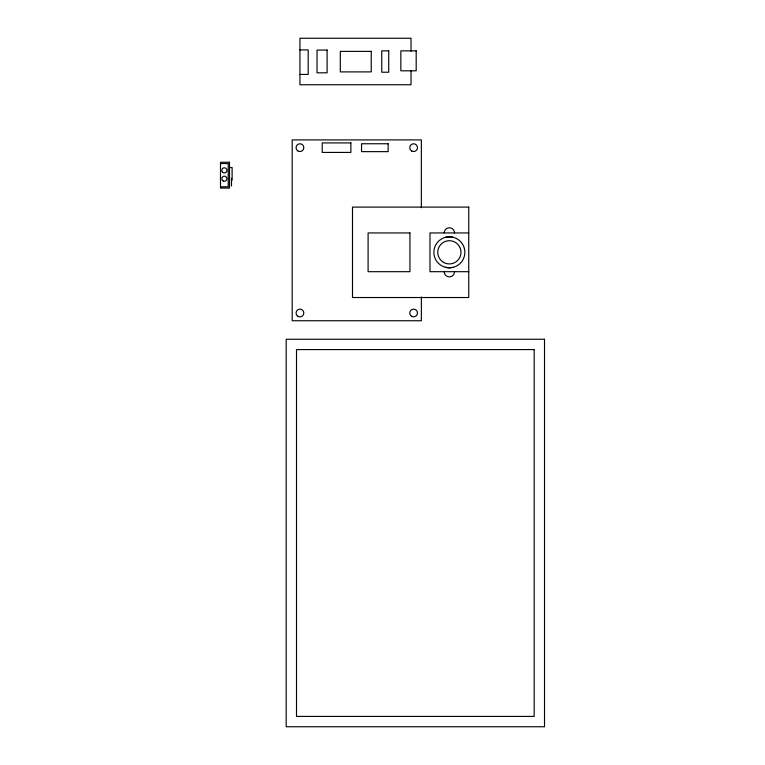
<?xml version="1.0" encoding="UTF-8"?>
<svg xmlns="http://www.w3.org/2000/svg" width="765" height="765" viewBox="0 0 765 765"><rect width="100%" height="100%" fill="white"/><g stroke="black" fill="none" stroke-linecap="round" stroke-linejoin="round"><path stroke-width="1.15" d="M445.354 237.341A15.501 15.501 0 0 1 464.336 256.323A15.501 15.501 0 0 1 438.402 263.275A15.501 15.501 0 0 1 445.354 237.341L449.371 236.815L453.377 237.341M453.377 267.291L449.371 267.817L445.354 267.291M299.937 49.916L308.19 49.916L308.19 74.434L299.937 74.434M220.483 163.547L228.228 163.547L228.228 186.803L220.483 186.803M229.519 167.535L232.111 167.535L232.111 180.234M468.744 232.942L429.987 232.942L429.987 271.69L468.744 271.69M421.362 207.726L421.362 139.909L292.192 139.909L292.192 320.745L421.362 320.745L421.362 296.954M411.025 51.37L411.025 38.25L299.937 38.25L299.937 84.752L411.025 84.752L411.025 70.447M231.499 178.264L231.499 186.019M454.534 271.69A5.164 5.164 0 0 1 449.371 276.853A5.164 5.164 0 0 1 444.197 271.69M444.197 232.942A5.164 5.164 0 0 1 449.371 227.769A5.164 5.164 0 0 1 454.534 232.942M327.095 50.069L317.035 50.069L317.035 72.818L327.095 72.818L327.095 50.069M388.725 50.844L381.745 50.844L381.745 72.226L388.725 72.226L388.725 50.844M416.189 50.853L400.85 50.853L400.85 70.801L416.189 70.801L416.189 50.853M371.226 51.37L340.31 51.37L340.31 71.9L371.226 71.9L371.226 51.37M350.867 142.921L322.208 142.921L322.208 152.417L350.867 152.417L350.867 142.921M388.142 143.753L361.549 143.753L361.549 151.642L388.142 151.642L388.142 143.753M229.519 162.257L220.483 162.257L220.483 188.094L229.519 188.094L229.519 162.257M468.744 207.105L352.493 207.105L352.493 297.528L468.744 297.528L468.744 207.105M409.935 232.942L368.099 232.942L368.099 271.69L409.935 271.69L409.935 232.942M544.517 339.249L286.186 339.249L286.186 726.75L544.517 726.75L544.517 339.249M534.19 349.576L296.514 349.576L296.514 716.413L534.19 716.413L534.19 349.576M223.084 180.903A2.544 2.544 0 0 0 226.899 178.704A2.544 2.544 0 0 0 223.084 176.505A2.544 2.544 0 0 0 223.084 180.903M222.519 172.211A2.591 2.591 0 0 0 226.861 171.054A2.591 2.591 0 0 0 223.686 167.87A2.591 2.591 0 0 0 222.519 172.211M297.815 150.896A3.873 3.873 0 0 0 303.81 147.884A3.873 3.873 0 0 0 298.197 144.193A3.873 3.873 0 0 0 297.815 150.896M411.675 151.011A3.873 3.873 0 0 0 417.48 147.664A3.873 3.873 0 0 0 411.675 144.308A3.873 3.873 0 0 0 411.675 151.011M298.006 316.347A3.873 3.873 0 0 0 303.82 313A3.873 3.873 0 0 0 298.006 309.643A3.873 3.873 0 0 0 298.006 316.347M411.675 316.347A3.873 3.873 0 0 0 417.48 313A3.873 3.873 0 0 0 411.675 309.643A3.873 3.873 0 0 0 411.675 316.347M443.557 262.385A11.628 11.628 0 0 0 460.989 252.316A11.628 11.628 0 0 0 443.557 242.247A11.628 11.628 0 0 0 443.557 262.385"/></g></svg>
